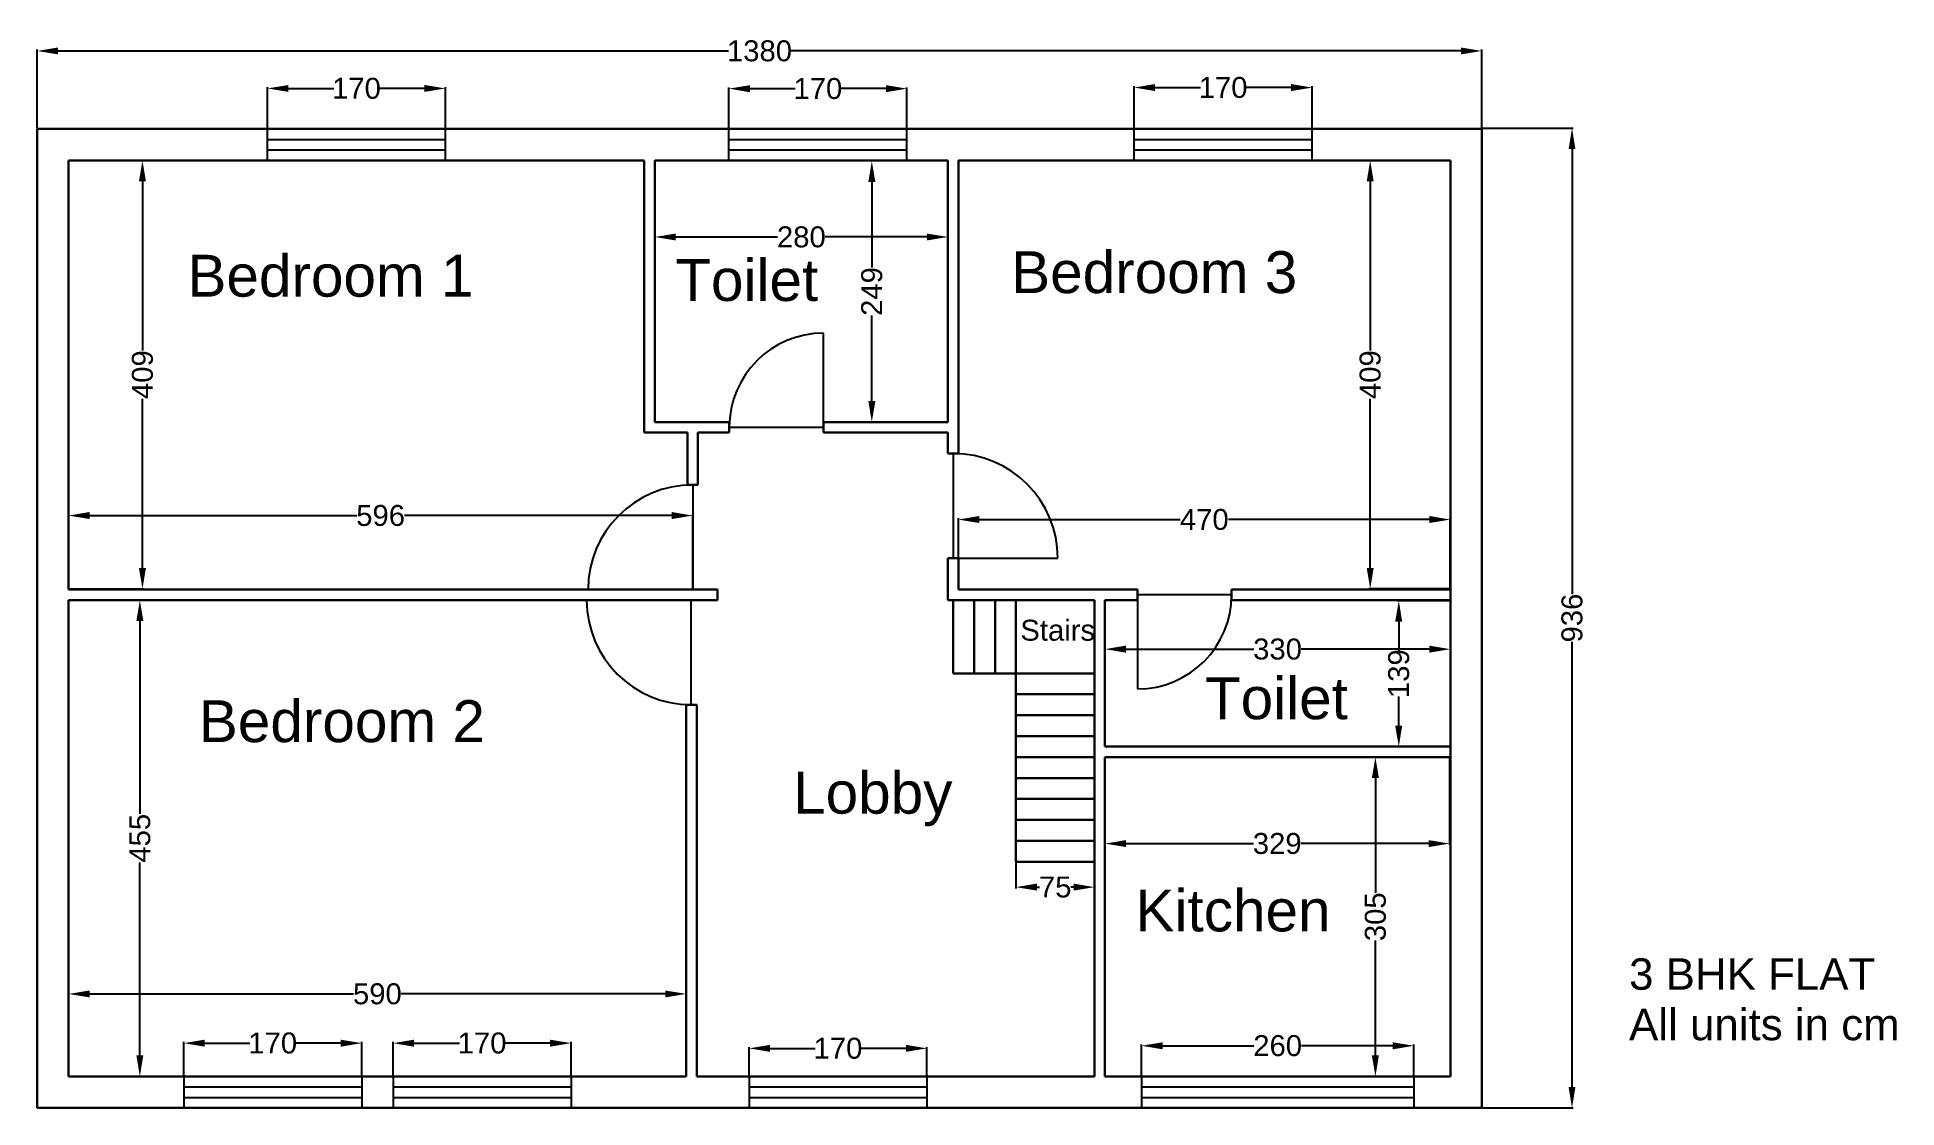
# Model space of a CAD drawing. Header units: millimetres. Extents: x 750 to 2526, y 1065 to 2087.
import ezdxf

# ---------------------------------------------------------------- set-up
doc = ezdxf.new("R2010")
doc.units = ezdxf.units.MM
doc.layers.add('doors', color=80, linetype='Continuous')
doc.layers.add('windows', color=150, linetype='Continuous')
doc.layers.add('stairs', color=109, linetype='Continuous', lineweight=30)
doc.layers.add('walls', color=10, linetype='Continuous', lineweight=30)
doc.styles.get("Standard").update_dxf_attribs({"font": 'arial.ttf'})
doc.dimstyles.new('ISO-25', dxfattribs={"dimtxt": 20, "dimasz": 20, "dimexe": 1.25, "dimexo": 0.625, "dimtad": 0, "dimdec": 0, "dimtxsty": 'Standard', "dimcen": 2.5, "dimclrd": 7, "dimclre": 7, "dimclrt": 7, "dimadec": 0, "dimazin": 0, "dimtfac": 1, "dimtdec": 0, "dimtmove": 0, "dimatfit": 3, "dimfxl": 1, "dimarcsym": 0})

# ---------------------------------------------------------------- blocks, each defined once
blk = doc.blocks.new('*D1')
at = {"layer": 'Defpoints', "color": 0, "transparency": 16777216}
for p in [(2129.5, 2074.2), (749.5, 1999.7), (2129.5, 1999.7)]:
    blk.add_point(p, dxfattribs=at)
at = {"layer": 'stairs', "color": 7, "lineweight": -2, "transparency": 16777216}
for p, q in [((749.5, 2000.4), (749.5, 2075.5)), ((769.5, 2074.2), (1410, 2074.2)), ((2109.5, 2074.2), (1469, 2074.2)), ((2129.5, 2000.4), (2129.5, 2075.5))]:
    blk.add_line(p, q, dxfattribs=at)
at = {"layer": 'stairs', "color": 7, "transparency": 16777216}
for points in [[(769.5, 2077.5), (769.5, 2070.9), (749.5, 2074.2)], [(2109.5, 2077.5), (2109.5, 2070.9), (2129.5, 2074.2)]]:
    blk.add_solid(points, dxfattribs=at)
at = {"layer": 'stairs', "color": 7, "transparency": 16777216, "insert": (1439.5, 2074.2), "char_height": 20, "attachment_point": 5}
blk.add_mtext('1380', dxfattribs=at)
blk = doc.blocks.new('*D2')
at = {"layer": 'Defpoints', "color": 0, "transparency": 16777216}
for p in [(1139.5, 2038.4), (969.5, 1999.7), (1139.5, 1999.7)]:
    blk.add_point(p, dxfattribs=at)
at = {"layer": 'stairs', "color": 7, "lineweight": -2, "transparency": 16777216}
for p, q in [((969.5, 2000.4), (969.5, 2039.6)), ((989.5, 2038.4), (1032.8, 2038.4)), ((1119.5, 2038.4), (1076.3, 2038.4)), ((1139.5, 2000.4), (1139.5, 2039.6))]:
    blk.add_line(p, q, dxfattribs=at)
at = {"layer": 'stairs', "color": 7, "transparency": 16777216}
for points in [[(989.5, 2041.7), (989.5, 2035.1), (969.5, 2038.4)], [(1119.5, 2041.7), (1119.5, 2035.1), (1139.5, 2038.4)]]:
    blk.add_solid(points, dxfattribs=at)
at = {"layer": 'stairs', "color": 7, "transparency": 16777216, "insert": (1054.5, 2038.4), "char_height": 20, "attachment_point": 5}
blk.add_mtext('170', dxfattribs=at)
blk = doc.blocks.new('*D3')
at = {"layer": 'Defpoints', "color": 0, "transparency": 16777216}
for p in [(1580.3, 2038.2), (1410.3, 1999.7), (1580.3, 1999.7)]:
    blk.add_point(p, dxfattribs=at)
at = {"layer": 'stairs', "color": 7, "lineweight": -2, "transparency": 16777216}
for p, q in [((1410.3, 2000.4), (1410.3, 2039.4)), ((1430.3, 2038.2), (1473.5, 2038.2)), ((1560.3, 2038.2), (1517, 2038.2)), ((1580.3, 2000.4), (1580.3, 2039.4))]:
    blk.add_line(p, q, dxfattribs=at)
at = {"layer": 'stairs', "color": 7, "transparency": 16777216}
for points in [[(1430.3, 2041.5), (1430.3, 2034.8), (1410.3, 2038.2)], [(1560.3, 2041.5), (1560.3, 2034.8), (1580.3, 2038.2)]]:
    blk.add_solid(points, dxfattribs=at)
at = {"layer": 'stairs', "color": 7, "transparency": 16777216, "insert": (1495.3, 2038.2), "char_height": 20, "attachment_point": 5}
blk.add_mtext('170', dxfattribs=at)
blk = doc.blocks.new('*D4')
at = {"layer": 'Defpoints', "color": 0, "transparency": 16777216}
for p in [(1967.4, 2039.2), (1797.4, 1999.7), (1967.4, 1999.7)]:
    blk.add_point(p, dxfattribs=at)
at = {"layer": 'stairs', "color": 7, "lineweight": -2, "transparency": 16777216}
for p, q in [((1797.4, 2000.4), (1797.4, 2040.5)), ((1817.4, 2039.2), (1860.7, 2039.2)), ((1947.4, 2039.2), (1904.1, 2039.2)), ((1967.4, 2000.4), (1967.4, 2040.5))]:
    blk.add_line(p, q, dxfattribs=at)
at = {"layer": 'stairs', "color": 7, "transparency": 16777216}
for points in [[(1817.4, 2042.6), (1817.4, 2035.9), (1797.4, 2039.2)], [(1947.4, 2042.6), (1947.4, 2035.9), (1967.4, 2039.2)]]:
    blk.add_solid(points, dxfattribs=at)
at = {"layer": 'stairs', "color": 7, "transparency": 16777216, "insert": (1882.4, 2039.2), "char_height": 20, "attachment_point": 5}
blk.add_mtext('170', dxfattribs=at)
blk = doc.blocks.new('*D5')
at = {"layer": 'Defpoints', "color": 0, "transparency": 16777216}
for p in [(2129.5, 2000.4), (2129.5, 1064.7), (2215.7, 1064.7)]:
    blk.add_point(p, dxfattribs=at)
at = {"layer": 'stairs', "color": 7, "lineweight": -2, "transparency": 16777216}
for p, q in [((2130.1, 2000.4), (2216.9, 2000.4)), ((2215.7, 1980.4), (2215.7, 1555.3)), ((2215.7, 1084.7), (2215.7, 1509.8)), ((2130.1, 1064.7), (2216.9, 1064.7))]:
    blk.add_line(p, q, dxfattribs=at)
at = {"layer": 'stairs', "color": 7, "transparency": 16777216}
for points in [[(2212.4, 1980.4), (2219, 1980.4), (2215.7, 2000.4)], [(2212.4, 1084.7), (2219, 1084.7), (2215.7, 1064.7)]]:
    blk.add_solid(points, dxfattribs=at)
at = {"layer": 'stairs', "color": 7, "transparency": 16777216, "insert": (2215.7, 1532.5), "char_height": 20, "attachment_point": 5, "rotation": 90}
blk.add_mtext('936', dxfattribs=at)
blk = doc.blocks.new('*D6')
at = {"layer": 'Defpoints', "color": 0, "transparency": 16777216}
for p in [(1339.5, 1969.7), (1619.5, 1969.7), (1619.5, 1896.5)]:
    blk.add_point(p, dxfattribs=at)
at = {"layer": 'stairs', "color": 7, "lineweight": -2, "transparency": 16777216}
for p, q in [((1339.5, 1969.1), (1339.5, 1895.3)), ((1619.5, 1969.1), (1619.5, 1895.3)), ((1359.5, 1896.5), (1456.7, 1896.5)), ((1599.5, 1896.5), (1502.4, 1896.5))]:
    blk.add_line(p, q, dxfattribs=at)
at = {"layer": 'stairs', "color": 7, "transparency": 16777216}
for points in [[(1359.5, 1899.8), (1359.5, 1893.2), (1339.5, 1896.5)], [(1599.5, 1899.8), (1599.5, 1893.2), (1619.5, 1896.5)]]:
    blk.add_solid(points, dxfattribs=at)
at = {"layer": 'stairs', "color": 7, "transparency": 16777216, "insert": (1479.5, 1896.5), "char_height": 20, "attachment_point": 5}
blk.add_mtext('280', dxfattribs=at)
blk = doc.blocks.new('*D7')
at = {"layer": 'Defpoints', "color": 0, "transparency": 16777216}
for p in [(1619.5, 1969.1), (1546.8, 1719.7), (1619.5, 1719.7)]:
    blk.add_point(p, dxfattribs=at)
at = {"layer": 'stairs', "color": 7, "lineweight": -2, "transparency": 16777216}
for p, q in [((1618.9, 1969.1), (1545.6, 1969.1)), ((1546.8, 1949.1), (1546.8, 1867.3)), ((1546.8, 1739.7), (1546.8, 1821.5)), ((1618.9, 1719.7), (1545.6, 1719.7))]:
    blk.add_line(p, q, dxfattribs=at)
at = {"layer": 'stairs', "color": 7, "transparency": 16777216}
for points in [[(1543.5, 1949.1), (1550.2, 1949.1), (1546.8, 1969.1)], [(1543.5, 1739.7), (1550.2, 1739.7), (1546.8, 1719.7)]]:
    blk.add_solid(points, dxfattribs=at)
at = {"layer": 'stairs', "color": 7, "transparency": 16777216, "insert": (1546.8, 1844.4), "char_height": 20, "attachment_point": 5, "rotation": 90}
blk.add_mtext('249', dxfattribs=at)
blk = doc.blocks.new('*D8')
at = {"layer": 'Defpoints', "color": 0, "transparency": 16777216}
for p in [(1375.7, 1630.4), (779.5, 1559.7), (1375.7, 1559.7)]:
    blk.add_point(p, dxfattribs=at)
at = {"layer": 'stairs', "color": 7, "lineweight": -2, "transparency": 16777216}
for p, q in [((779.5, 1560.4), (779.5, 1631.7)), ((799.5, 1630.4), (1054.9, 1630.4)), ((1355.7, 1630.4), (1100.3, 1630.4)), ((1375.7, 1560.4), (1375.7, 1631.7))]:
    blk.add_line(p, q, dxfattribs=at)
at = {"layer": 'stairs', "color": 7, "transparency": 16777216}
for points in [[(799.5, 1633.8), (799.5, 1627.1), (779.5, 1630.4)], [(1355.7, 1633.8), (1355.7, 1627.1), (1375.7, 1630.4)]]:
    blk.add_solid(points, dxfattribs=at)
at = {"layer": 'stairs', "color": 7, "transparency": 16777216, "insert": (1077.6, 1630.4), "char_height": 20, "attachment_point": 5}
blk.add_mtext('596', dxfattribs=at)
blk = doc.blocks.new('*D9')
at = {"layer": 'Defpoints', "color": 0, "transparency": 16777216}
for p in [(779.5, 1969.7), (779.5, 1560.4), (850.1, 1560.4)]:
    blk.add_point(p, dxfattribs=at)
at = {"layer": 'stairs', "color": 7, "lineweight": -2, "transparency": 16777216}
for p, q in [((780.1, 1969.7), (851.3, 1969.7)), ((850.1, 1949.7), (850.1, 1788.2)), ((850.1, 1580.4), (850.1, 1741.9)), ((780.1, 1560.4), (851.3, 1560.4))]:
    blk.add_line(p, q, dxfattribs=at)
at = {"layer": 'stairs', "color": 7, "transparency": 16777216}
for points in [[(846.7, 1949.7), (853.4, 1949.7), (850.1, 1969.7)], [(846.7, 1580.4), (853.4, 1580.4), (850.1, 1560.4)]]:
    blk.add_solid(points, dxfattribs=at)
at = {"layer": 'stairs', "color": 7, "transparency": 16777216, "insert": (850.1, 1765), "char_height": 20, "attachment_point": 5, "rotation": 90}
blk.add_mtext('409', dxfattribs=at)
blk = doc.blocks.new('*D10')
at = {"layer": 'Defpoints', "color": 0, "transparency": 16777216}
for p in [(2099.4, 1626.6), (1629.5, 1559.7), (2099.4, 1559.7)]:
    blk.add_point(p, dxfattribs=at)
at = {"layer": 'stairs', "color": 7, "lineweight": -2, "transparency": 16777216}
for p, q in [((1629.5, 1560.4), (1629.5, 1627.9)), ((1649.5, 1626.6), (1841.4, 1626.6)), ((2079.4, 1626.6), (1887.5, 1626.6)), ((2099.4, 1560.4), (2099.4, 1627.9))]:
    blk.add_line(p, q, dxfattribs=at)
at = {"layer": 'stairs', "color": 7, "transparency": 16777216}
for points in [[(1649.5, 1630), (1649.5, 1623.3), (1629.5, 1626.6)], [(2079.4, 1630), (2079.4, 1623.3), (2099.4, 1626.6)]]:
    blk.add_solid(points, dxfattribs=at)
at = {"layer": 'stairs', "color": 7, "transparency": 16777216, "insert": (1864.4, 1626.6), "char_height": 20, "attachment_point": 5}
blk.add_mtext('470', dxfattribs=at)
blk = doc.blocks.new('*D11')
at = {"layer": 'Defpoints', "color": 0, "transparency": 16777216}
for p in [(2099.5, 1969.7), (2022.9, 1560.4), (2099.4, 1560.4)]:
    blk.add_point(p, dxfattribs=at)
at = {"layer": 'stairs', "color": 7, "lineweight": -2, "transparency": 16777216}
for p, q in [((2098.9, 1969.7), (2021.7, 1969.7)), ((2022.9, 1949.7), (2022.9, 1788.2)), ((2022.9, 1580.4), (2022.9, 1741.9)), ((2098.7, 1560.4), (2021.7, 1560.4))]:
    blk.add_line(p, q, dxfattribs=at)
at = {"layer": 'stairs', "color": 7, "transparency": 16777216}
for points in [[(2019.6, 1949.7), (2026.2, 1949.7), (2022.9, 1969.7)], [(2019.6, 1580.4), (2026.2, 1580.4), (2022.9, 1560.4)]]:
    blk.add_solid(points, dxfattribs=at)
at = {"layer": 'stairs', "color": 7, "transparency": 16777216, "insert": (2022.9, 1765), "char_height": 20, "attachment_point": 5, "rotation": 90}
blk.add_mtext('409', dxfattribs=at)
blk = doc.blocks.new('*D12')
at = {"layer": 'Defpoints', "color": 0, "transparency": 16777216}
for p in [(1369.5, 1173.5), (779.5, 1094.7), (1369.5, 1094.7)]:
    blk.add_point(p, dxfattribs=at)
at = {"layer": 'stairs', "color": 7, "lineweight": -2, "transparency": 16777216}
for p, q in [((779.5, 1095.4), (779.5, 1174.8)), ((799.5, 1173.5), (1051.8, 1173.5)), ((1349.5, 1173.5), (1097.2, 1173.5)), ((1369.5, 1095.4), (1369.5, 1174.8))]:
    blk.add_line(p, q, dxfattribs=at)
at = {"layer": 'stairs', "color": 7, "transparency": 16777216}
for points in [[(799.5, 1176.8), (799.5, 1170.2), (779.5, 1173.5)], [(1349.5, 1176.8), (1349.5, 1170.2), (1369.5, 1173.5)]]:
    blk.add_solid(points, dxfattribs=at)
at = {"layer": 'stairs', "color": 7, "transparency": 16777216, "insert": (1074.5, 1173.5), "char_height": 20, "attachment_point": 5}
blk.add_mtext('590', dxfattribs=at)
blk = doc.blocks.new('*D13')
at = {"layer": 'Defpoints', "color": 0, "transparency": 16777216}
for p in [(779.5, 1549.7), (779.5, 1094.7), (847.6, 1094.7)]:
    blk.add_point(p, dxfattribs=at)
at = {"layer": 'stairs', "color": 7, "lineweight": -2, "transparency": 16777216}
for p, q in [((780.1, 1549.7), (848.9, 1549.7)), ((847.6, 1529.7), (847.6, 1345.4)), ((847.6, 1114.7), (847.6, 1299)), ((780.1, 1094.7), (848.9, 1094.7))]:
    blk.add_line(p, q, dxfattribs=at)
at = {"layer": 'stairs', "color": 7, "transparency": 16777216}
for points in [[(844.3, 1529.7), (850.9, 1529.7), (847.6, 1549.7)], [(844.3, 1114.7), (850.9, 1114.7), (847.6, 1094.7)]]:
    blk.add_solid(points, dxfattribs=at)
at = {"layer": 'stairs', "color": 7, "transparency": 16777216, "insert": (847.6, 1322.2), "char_height": 20, "attachment_point": 5, "rotation": 90}
blk.add_mtext('455', dxfattribs=at)
blk = doc.blocks.new('*D14')
at = {"layer": 'Defpoints', "color": 0, "transparency": 16777216}
for p in [(1059.5, 1126.5), (889.5, 1094.7), (1059.5, 1094.7)]:
    blk.add_point(p, dxfattribs=at)
at = {"layer": 'stairs', "color": 7, "lineweight": -2, "transparency": 16777216}
for p, q in [((889.5, 1095.4), (889.5, 1127.7)), ((909.5, 1126.5), (952.8, 1126.5)), ((1039.5, 1126.5), (996.3, 1126.5)), ((1059.5, 1095.4), (1059.5, 1127.7))]:
    blk.add_line(p, q, dxfattribs=at)
at = {"layer": 'stairs', "color": 7, "transparency": 16777216}
for points in [[(909.5, 1129.8), (909.5, 1123.1), (889.5, 1126.5)], [(1039.5, 1129.8), (1039.5, 1123.1), (1059.5, 1126.5)]]:
    blk.add_solid(points, dxfattribs=at)
at = {"layer": 'stairs', "color": 7, "transparency": 16777216, "insert": (974.5, 1126.5), "char_height": 20, "attachment_point": 5}
blk.add_mtext('170', dxfattribs=at)
blk = doc.blocks.new('*D15')
at = {"layer": 'Defpoints', "color": 0, "transparency": 16777216}
for p in [(1259.5, 1126.5), (1089.5, 1094.7), (1259.5, 1094.7)]:
    blk.add_point(p, dxfattribs=at)
at = {"layer": 'stairs', "color": 7, "lineweight": -2, "transparency": 16777216}
for p, q in [((1089.5, 1095.4), (1089.5, 1127.7)), ((1109.5, 1126.5), (1152.8, 1126.5)), ((1239.5, 1126.5), (1196.3, 1126.5)), ((1259.5, 1095.4), (1259.5, 1127.7))]:
    blk.add_line(p, q, dxfattribs=at)
at = {"layer": 'stairs', "color": 7, "transparency": 16777216}
for points in [[(1109.5, 1129.8), (1109.5, 1123.1), (1089.5, 1126.5)], [(1239.5, 1129.8), (1239.5, 1123.1), (1259.5, 1126.5)]]:
    blk.add_solid(points, dxfattribs=at)
at = {"layer": 'stairs', "color": 7, "transparency": 16777216, "insert": (1174.5, 1126.5), "char_height": 20, "attachment_point": 5}
blk.add_mtext('170', dxfattribs=at)
blk = doc.blocks.new('*D16')
at = {"layer": 'Defpoints', "color": 0, "transparency": 16777216}
for p in [(1599.5, 1121.5), (1429.5, 1094.7), (1599.5, 1094.7)]:
    blk.add_point(p, dxfattribs=at)
at = {"layer": 'stairs', "color": 7, "lineweight": -2, "transparency": 16777216}
for p, q in [((1429.5, 1095.4), (1429.5, 1122.8)), ((1449.5, 1121.5), (1492.8, 1121.5)), ((1579.5, 1121.5), (1536.3, 1121.5)), ((1599.5, 1095.4), (1599.5, 1122.8))]:
    blk.add_line(p, q, dxfattribs=at)
at = {"layer": 'stairs', "color": 7, "transparency": 16777216}
for points in [[(1449.5, 1124.8), (1449.5, 1118.2), (1429.5, 1121.5)], [(1579.5, 1124.8), (1579.5, 1118.2), (1599.5, 1121.5)]]:
    blk.add_solid(points, dxfattribs=at)
at = {"layer": 'stairs', "color": 7, "transparency": 16777216, "insert": (1514.5, 1121.5), "char_height": 20, "attachment_point": 5}
blk.add_mtext('170', dxfattribs=at)
blk = doc.blocks.new('*D17')
at = {"layer": 'Defpoints', "color": 0, "transparency": 16777216}
for p in [(2064.5, 1124), (1804.5, 1094.7), (2064.5, 1094.7)]:
    blk.add_point(p, dxfattribs=at)
at = {"layer": 'stairs', "color": 7, "lineweight": -2, "transparency": 16777216}
for p, q in [((1804.5, 1095.4), (1804.5, 1125.2)), ((1824.5, 1124), (1911.7, 1124)), ((2044.5, 1124), (1957.4, 1124)), ((2064.5, 1095.4), (2064.5, 1125.2))]:
    blk.add_line(p, q, dxfattribs=at)
at = {"layer": 'stairs', "color": 7, "transparency": 16777216}
for points in [[(1824.5, 1127.3), (1824.5, 1120.6), (1804.5, 1124)], [(2044.5, 1127.3), (2044.5, 1120.6), (2064.5, 1124)]]:
    blk.add_solid(points, dxfattribs=at)
at = {"layer": 'stairs', "color": 7, "transparency": 16777216, "insert": (1934.5, 1124), "char_height": 20, "attachment_point": 5}
blk.add_mtext('260', dxfattribs=at)
blk = doc.blocks.new('*D18')
at = {"layer": 'Defpoints', "color": 0, "transparency": 16777216}
for p in [(2099.4, 1399.7), (2027.9, 1094.7), (2099.5, 1094.7)]:
    blk.add_point(p, dxfattribs=at)
at = {"layer": 'stairs', "color": 7, "lineweight": -2, "transparency": 16777216}
for p, q in [((2098.7, 1399.7), (2026.6, 1399.7)), ((2027.9, 1379.7), (2027.9, 1270)), ((2027.9, 1114.7), (2027.9, 1224.4)), ((2098.9, 1094.7), (2026.6, 1094.7))]:
    blk.add_line(p, q, dxfattribs=at)
at = {"layer": 'stairs', "color": 7, "transparency": 16777216}
for points in [[(2024.5, 1379.7), (2031.2, 1379.7), (2027.9, 1399.7)], [(2024.5, 1114.7), (2031.2, 1114.7), (2027.9, 1094.7)]]:
    blk.add_solid(points, dxfattribs=at)
at = {"layer": 'stairs', "color": 7, "transparency": 16777216, "insert": (2027.9, 1247.2), "char_height": 20, "attachment_point": 5, "rotation": 90}
blk.add_mtext('305', dxfattribs=at)
blk = doc.blocks.new('*D19')
at = {"layer": 'Defpoints', "color": 0, "transparency": 16777216}
for p in [(1769.5, 1399.7), (2098.7, 1399.7), (2098.7, 1317.1)]:
    blk.add_point(p, dxfattribs=at)
at = {"layer": 'stairs', "color": 7, "lineweight": -2, "transparency": 16777216}
for p, q in [((1769.5, 1399.1), (1769.5, 1315.9)), ((2098.7, 1399.1), (2098.7, 1315.9)), ((1789.5, 1317.1), (1911.4, 1317.1)), ((2078.7, 1317.1), (1956.9, 1317.1))]:
    blk.add_line(p, q, dxfattribs=at)
at = {"layer": 'stairs', "color": 7, "transparency": 16777216}
for points in [[(1789.5, 1320.4), (1789.5, 1313.8), (1769.5, 1317.1)], [(2078.7, 1320.4), (2078.7, 1313.8), (2098.7, 1317.1)]]:
    blk.add_solid(points, dxfattribs=at)
at = {"layer": 'stairs', "color": 7, "transparency": 16777216, "insert": (1934.1, 1317.1), "char_height": 20, "attachment_point": 5}
blk.add_mtext('329', dxfattribs=at)
blk = doc.blocks.new('*D20')
at = {"layer": 'Defpoints', "color": 0, "transparency": 16777216}
for p in [(1769.5, 1549.7), (2099.4, 1549.7), (2099.4, 1502.8)]:
    blk.add_point(p, dxfattribs=at)
at = {"layer": 'stairs', "color": 7, "lineweight": -2, "transparency": 16777216}
for p, q in [((1769.5, 1549.1), (1769.5, 1501.6)), ((2099.4, 1549.1), (2099.4, 1501.6)), ((1789.5, 1502.8), (1911.8, 1502.8)), ((2079.4, 1502.8), (1957.1, 1502.8))]:
    blk.add_line(p, q, dxfattribs=at)
at = {"layer": 'stairs', "color": 7, "transparency": 16777216}
for points in [[(1789.5, 1506.2), (1789.5, 1499.5), (1769.5, 1502.8)], [(2079.4, 1506.2), (2079.4, 1499.5), (2099.4, 1502.8)]]:
    blk.add_solid(points, dxfattribs=at)
at = {"layer": 'stairs', "color": 7, "transparency": 16777216, "insert": (1934.4, 1502.8), "char_height": 20, "attachment_point": 5}
blk.add_mtext('330', dxfattribs=at)
blk = doc.blocks.new('*D21')
at = {"layer": 'Defpoints', "color": 0, "transparency": 16777216}
for p in [(2099.4, 1549.1), (2050.2, 1409.7), (2099.4, 1409.7)]:
    blk.add_point(p, dxfattribs=at)
at = {"layer": 'stairs', "color": 7, "lineweight": -2, "transparency": 16777216}
for p, q in [((2098.7, 1549.1), (2048.9, 1549.1)), ((2050.2, 1529.1), (2050.2, 1501.2)), ((2050.2, 1429.7), (2050.2, 1457.6)), ((2098.7, 1409.7), (2048.9, 1409.7))]:
    blk.add_line(p, q, dxfattribs=at)
at = {"layer": 'stairs', "color": 7, "transparency": 16777216}
for points in [[(2046.8, 1529.1), (2053.5, 1529.1), (2050.2, 1549.1)], [(2046.8, 1429.7), (2053.5, 1429.7), (2050.2, 1409.7)]]:
    blk.add_solid(points, dxfattribs=at)
at = {"layer": 'stairs', "color": 7, "transparency": 16777216, "insert": (2050.2, 1479.4), "char_height": 20, "attachment_point": 5, "rotation": 90}
blk.add_mtext('139', dxfattribs=at)
blk = doc.blocks.new('*D22')
at = {"layer": 'Defpoints', "color": 0, "transparency": 16777216}
for p in [(1684.5, 1299.7), (1759.5, 1299.7), (1759.5, 1275.5)]:
    blk.add_point(p, dxfattribs=at)
at = {"layer": 'stairs', "color": 7, "lineweight": -2, "transparency": 16777216}
for p, q in [((1684.5, 1299.1), (1684.5, 1274.3)), ((1759.5, 1299.1), (1759.5, 1274.3)), ((1704.5, 1275.5), (1707.1, 1275.5)), ((1739.5, 1275.5), (1737, 1275.5))]:
    blk.add_line(p, q, dxfattribs=at)
at = {"layer": 'stairs', "color": 7, "transparency": 16777216}
for points in [[(1704.5, 1278.9), (1704.5, 1272.2), (1684.5, 1275.5)], [(1739.5, 1278.9), (1739.5, 1272.2), (1759.5, 1275.5)]]:
    blk.add_solid(points, dxfattribs=at)
at = {"layer": 'stairs', "color": 7, "transparency": 16777216, "insert": (1722, 1275.5), "char_height": 20, "attachment_point": 5}
blk.add_mtext('75', dxfattribs=at)

msp = doc.modelspace()

# ---------------------------------------------------------------- linework, layer by layer
at = {"layer": 'doors'}
for p, q in [((1500.7, 1714.7), (1500.7, 1804.7)), ((1410.7, 1714.7), (1500.7, 1714.7)), ((1624.5, 1689.7), (1624.5, 1589.7)), ((1375.7, 1659.7), (1375.7, 1559.7)), ((1624.5, 1589.7), (1724.5, 1589.7)), ((1374.4, 1549.7), (1274.4, 1549.7)), ((1375.7, 1559.7), (1275.7, 1559.7)), ((1374.4, 1449.7), (1374.4, 1549.7)), ((1890.5, 1554.8), (1800.5, 1554.8)), ((1800.5, 1554.8), (1800.5, 1464.8))]:
    msp.add_line(p, q, dxfattribs=at)
for centre, radius, start, end in [((1500.7, 1714.7), 90, 90, 180), ((1624.5, 1589.7), 100, 0, 90), ((1375.7, 1559.7), 100, 90, 180), ((1374.4, 1549.7), 100, 180, 270), ((1800.5, 1554.8), 90, 270, 0)]:
    msp.add_arc(centre, radius, start, end, dxfattribs=at)
at = {"layer": 'stairs'}
for p, q in [((1624.5, 1549.7), (1624.5, 1479.7)), ((1644.5, 1549.7), (1644.5, 1479.7)), ((1664.5, 1549.7), (1664.5, 1479.7)), ((1684.5, 1549.7), (1684.5, 1299.7)), ((1624.5, 1479.7), (1684.5, 1479.7)), ((1684.5, 1479.7), (1759.5, 1479.7)), ((1684.5, 1459.7), (1759.5, 1459.7)), ((1684.5, 1439.7), (1759.5, 1439.7)), ((1684.5, 1419.7), (1759.5, 1419.7)), ((1684.5, 1399.7), (1759.5, 1399.7)), ((1684.5, 1379.7), (1759.5, 1379.7)), ((1684.5, 1359.7), (1759.5, 1359.7)), ((1684.5, 1339.7), (1759.5, 1339.7)), ((1684.5, 1319.7), (1759.5, 1319.7)), ((1684.5, 1299.7), (1759.5, 1299.7))]:
    msp.add_line(p, q, dxfattribs=at)
at = {"layer": 'walls'}
for p, q in [((749.5, 1999.7), (2129.5, 1999.7)), ((749.5, 1064.7), (749.5, 1999.7)), ((2129.5, 1999.7), (2129.5, 1064.7)), ((779.5, 1969.7), (1329.5, 1969.7)), ((779.5, 1559.7), (779.5, 1969.7)), ((1329.5, 1709.7), (1329.5, 1969.7)), ((1339.5, 1719.7), (1339.5, 1969.7)), ((1339.5, 1969.7), (1619.5, 1969.7)), ((1619.5, 1719.7), (1619.5, 1969.7)), ((1629.5, 1689.7), (1629.5, 1969.7)), ((1629.5, 1969.7), (2099.5, 1969.7)), ((2099.5, 1969.7), (2099.5, 1094.7)), ((1329.4, 1709.7), (1370.7, 1709.7)), ((1339.5, 1719.7), (1410.7, 1719.7)), ((1370.7, 1659.7), (1370.7, 1709.7)), ((1380.7, 1659.7), (1380.7, 1709.7)), ((1380.7, 1709.7), (1410.7, 1709.7)), ((1410.7, 1719.7), (1410.7, 1709.7)), ((1500.7, 1719.7), (1619.5, 1719.7)), ((1500.7, 1709.7), (1500.7, 1719.7)), ((1500.7, 1709.7), (1619.5, 1709.7)), ((1619.5, 1689.7), (1619.5, 1709.7)), ((1629.5, 1689.7), (1619.4, 1689.7)), ((1370.7, 1659.7), (1380.7, 1659.7)), ((1629.5, 1589.7), (1619.4, 1589.7)), ((1619.5, 1549.7), (1619.5, 1589.7)), ((1629.5, 1559.7), (1629.5, 1589.7)), ((779.5, 1559.7), (1399.5, 1559.7)), ((779.5, 1094.7), (779.5, 1549.7)), ((779.5, 1549.7), (1399.5, 1549.7)), ((1399.5, 1549.7), (1399.5, 1559.7)), ((1619.5, 1549.7), (1759.5, 1549.7)), ((1619.5, 1549.7), (1759.5, 1549.7)), ((1629.5, 1559.7), (1800.5, 1559.7)), ((1684.5, 1549.7), (1664.5, 1549.7)), ((1759.5, 1094.7), (1759.5, 1549.7)), ((1769.5, 1409.7), (1769.5, 1549.7)), ((1769.5, 1549.7), (1800.5, 1549.7)), ((1769.5, 1549.7), (1800.5, 1549.7)), ((1800.5, 1549.7), (1800.5, 1559.8)), ((1890.5, 1549.7), (1890.5, 1559.8)), ((1890.5, 1559.7), (2099.4, 1559.7)), ((1890.5, 1549.7), (2099.4, 1549.7)), ((1890.5, 1549.7), (2099.4, 1549.7)), ((1379.5, 1449.7), (1369.3, 1449.7)), ((1369.5, 1094.7), (1369.5, 1449.7)), ((1379.5, 1094.7), (1379.5, 1449.7)), ((1769.5, 1409.7), (2099.4, 1409.7)), ((1769.5, 1094.7), (1769.5, 1399.7)), ((1769.5, 1399.7), (2099.4, 1399.7)), ((1369.5, 1094.7), (779.5, 1094.7)), ((1759.5, 1094.7), (1379.5, 1094.7)), ((2099.5, 1094.7), (1769.5, 1094.7)), ((2129.5, 1064.7), (749.5, 1064.7))]:
    msp.add_line(p, q, dxfattribs=at)
at = {"layer": 'windows'}
for p, q in [((969.5, 1969.7), (969.5, 1999.7)), ((969.5, 1969.7), (969.5, 1999.7)), ((969.5, 1969.7), (969.5, 1999.7)), ((969.5, 1989.7), (1139.5, 1989.7)), ((1139.5, 1969.7), (1139.5, 1999.7)), ((1410.3, 1969.7), (1410.3, 1999.7)), ((1410.3, 1969.7), (1410.3, 1999.7)), ((1410.3, 1969.7), (1410.3, 1999.7)), ((1410.3, 1989.7), (1580.3, 1989.7)), ((1580.3, 1969.7), (1580.3, 1999.7)), ((1797.4, 1969.7), (1797.4, 1999.7)), ((1797.4, 1969.7), (1797.4, 1999.7)), ((1797.4, 1969.7), (1797.4, 1999.7)), ((1797.4, 1989.7), (1967.4, 1989.7)), ((1967.4, 1969.7), (1967.4, 1999.7)), ((969.5, 1979.7), (1139.5, 1979.7)), ((1410.3, 1979.7), (1580.3, 1979.7)), ((1797.4, 1979.7), (1967.4, 1979.7)), ((889.5, 1094.7), (889.5, 1064.7)), ((889.5, 1084.7), (1059.5, 1084.7)), ((909.5, 1084.7), (1059.5, 1084.7)), ((909.5, 1084.7), (1059.5, 1084.7)), ((909.5, 1084.7), (1059.5, 1084.7)), ((1059.5, 1094.7), (1059.5, 1064.7)), ((1089.5, 1094.7), (1089.5, 1064.7)), ((1089.5, 1084.7), (1259.5, 1084.7)), ((1089.5, 1084.7), (1259.5, 1084.7)), ((1259.5, 1094.7), (1259.5, 1064.7)), ((1429.5, 1094.7), (1429.5, 1064.7)), ((1429.5, 1084.7), (1599.5, 1084.7)), ((1599.5, 1094.7), (1599.5, 1064.7)), ((1804.5, 1094.7), (1804.5, 1064.7)), ((1804.5, 1084.7), (2064.5, 1084.7)), ((1804.5, 1084.7), (2064.5, 1084.7)), ((1804.5, 1084.7), (2064.5, 1084.7)), ((1804.5, 1084.7), (2064.5, 1084.7)), ((1804.5, 1084.7), (2064.5, 1084.7)), ((1804.5, 1084.7), (2064.5, 1084.7)), ((2064.5, 1094.7), (2064.5, 1064.7)), ((889.5, 1074.7), (1059.5, 1074.7)), ((1089.5, 1074.7), (1259.5, 1074.7)), ((1429.5, 1074.7), (1599.5, 1074.7)), ((1804.5, 1074.7), (2064.5, 1074.7))]:
    msp.add_line(p, q, dxfattribs=at)

# ---------------------------------------------------------------- texts
for s, p in [('3 BHK FLAT', (2270.2, 1177.5)), ('All units in cm', (2270.2, 1129.3))]:
    msp.add_text(s, height=30).set_placement(p)
at = {"layer": 'stairs', "color": 6, "attachment_point": 1}
for s, width, insert, char_height in [('Bedroom 3', 316.177, (1679.9, 1882.9), 40), ('Toilet', 149.768, (1359, 1875.4), 40), ('Stairs', 66.55, (1688.7, 1530.9), 20), ('Toilet', 149.768, (1865, 1475.9), 40), ('Bedroom 2', 295.056, (903.9, 1454), 40), ('Lobby', 245.962, (1471.6, 1385.7), 40), ('Kitchen', 207.754, (1798.7, 1273.2), 40)]:
    msp.add_mtext_dynamic_manual_height_columns(s, width=width, gutter_width=12.5, heights=[0], dxfattribs=dict(at, insert=insert, char_height=char_height))
at = {"layer": 'stairs', "insert": (893, 1879.5), "char_height": 40, "attachment_point": 1}
msp.add_mtext_dynamic_manual_height_columns('{\\C6;Bedroom 1}', width=302.311, gutter_width=12.5, heights=[0], dxfattribs=at)

# ---------------------------------------------------------------- dimensions: what is measured, and where the dimension line sits
at = {"layer": 'stairs'}
dim = msp.add_linear_dim(base=(2129.5, 2074.2), p1=(749.5, 1999.7), p2=(2129.5, 1999.7), dimstyle='ISO-25', dxfattribs=at)
dim.commit()
dim.dimension.update_dxf_attribs({"geometry": '*D1', "text_midpoint": (1439.5, 2074.2), "dimtype": 160})
for base, p1, p2, picture, middle in [((1139.5, 2038.4), (969.5, 1999.7), (1139.5, 1999.7), '*D2', (1054.5, 2038.4)), ((1580.3, 2038.2), (1410.3, 1999.7), (1580.3, 1999.7), '*D3', (1495.3, 2038.2)), ((1967.4, 2039.2), (1797.4, 1999.7), (1967.4, 1999.7), '*D4', (1882.4, 2039.2)), ((1619.5, 1896.5), (1339.5, 1969.7), (1619.5, 1969.7), '*D6', (1479.5, 1896.5)), ((1375.7, 1630.4), (779.5, 1559.7), (1375.7, 1559.7), '*D8', (1077.6, 1630.4)), ((2099.4, 1626.6), (1629.5, 1559.7), (2099.4, 1559.7), '*D10', (1864.4, 1626.6)), ((2099.4, 1502.8), (1769.5, 1549.7), (2099.4, 1549.7), '*D20', (1934.4, 1502.8)), ((2098.7, 1317.1), (1769.5, 1399.7), (2098.7, 1399.7), '*D19', (1934.1, 1317.1)), ((1759.5, 1275.5), (1684.5, 1299.7), (1759.5, 1299.7), '*D22', (1722, 1275.5)), ((1369.5, 1173.5), (779.5, 1094.7), (1369.5, 1094.7), '*D12', (1074.5, 1173.5)), ((1059.5, 1126.5), (889.5, 1094.7), (1059.5, 1094.7), '*D14', (974.5, 1126.5)), ((1259.5, 1126.5), (1089.5, 1094.7), (1259.5, 1094.7), '*D15', (1174.5, 1126.5)), ((2064.5, 1124), (1804.5, 1094.7), (2064.5, 1094.7), '*D17', (1934.5, 1124)), ((1599.5, 1121.5), (1429.5, 1094.7), (1599.5, 1094.7), '*D16', (1514.5, 1121.5))]:
    dim = msp.add_linear_dim(base=base, p1=p1, p2=p2, dimstyle='ISO-25', dxfattribs=at)
    dim.commit()
    dim.dimension.update_dxf_attribs({"geometry": picture, "text_midpoint": middle})
for base, p1, p2, picture, middle in [((2215.7, 1064.7), (2129.5, 2000.4), (2129.5, 1064.7), '*D5', (2215.7, 1532.5)), ((850.1, 1560.4), (779.5, 1969.7), (779.5, 1560.4), '*D9', (850.1, 1765)), ((1546.8, 1719.7), (1619.5, 1969.1), (1619.5, 1719.7), '*D7', (1546.8, 1844.4)), ((2022.9, 1560.4), (2099.5, 1969.7), (2099.4, 1560.4), '*D11', (2022.9, 1765)), ((847.6, 1094.7), (779.5, 1549.7), (779.5, 1094.7), '*D13', (847.6, 1322.2)), ((2050.2, 1409.7), (2099.4, 1549.1), (2099.4, 1409.7), '*D21', (2050.2, 1479.4)), ((2027.9, 1094.7), (2099.4, 1399.7), (2099.5, 1094.7), '*D18', (2027.9, 1247.2))]:
    dim = msp.add_linear_dim(base=base, p1=p1, p2=p2, angle=90, dimstyle='ISO-25', dxfattribs=at)
    dim.commit()
    dim.dimension.update_dxf_attribs({"geometry": picture, "text_midpoint": middle})

doc.saveas('drawing.dxf')
